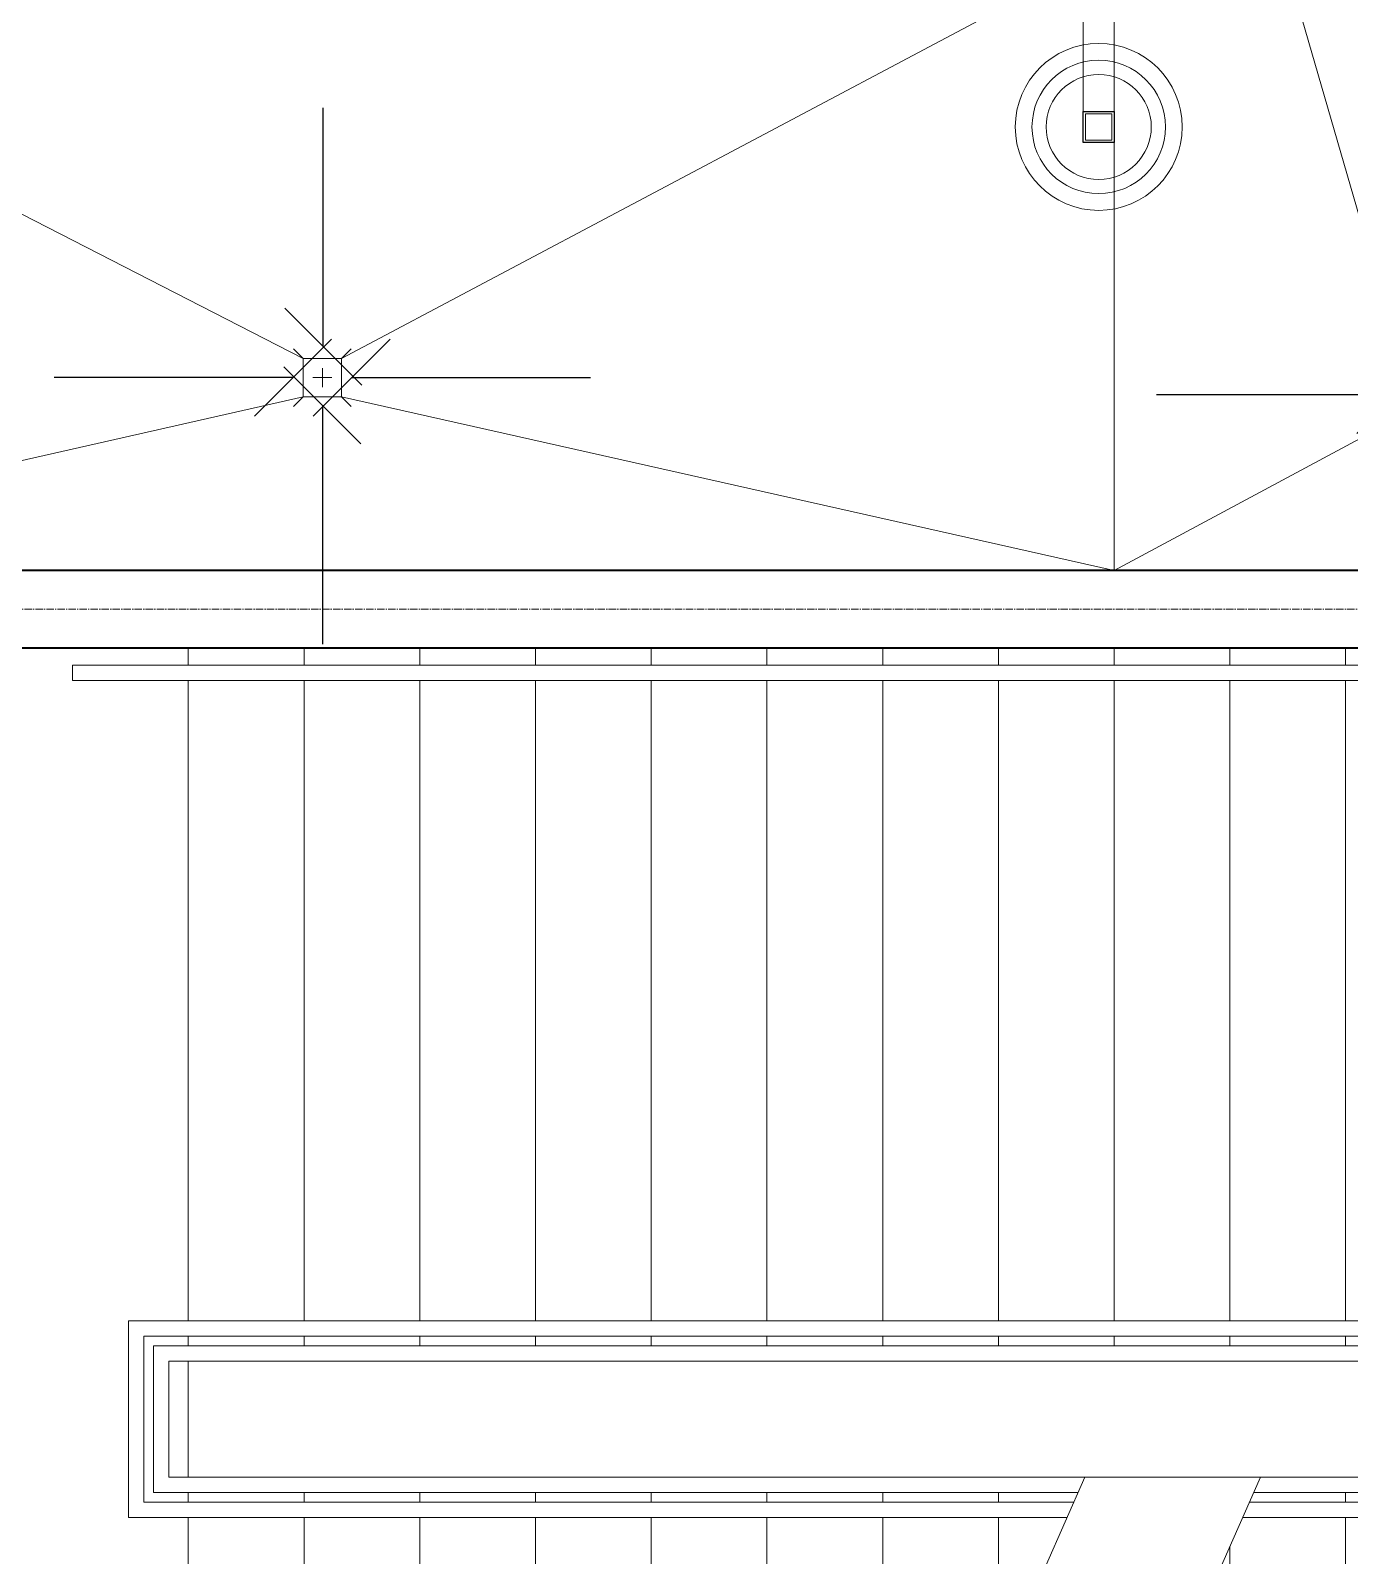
# Model space of a CAD drawing. Header units: millimetres. Extents: x -65509 to 912790, y 446 to 713294.
# Drawn here: x 497792 to 501211, y 545230 to 549183 of the extents above; entities that cross this region are included whole.
import ezdxf

# ---------------------------------------------------------------- set-up
doc = ezdxf.new("R2010")
doc.units = ezdxf.units.MM
doc.linetypes.add('CENTER2', pattern=[28.575, 19.05, -3.175, 3.175, -3.175])
doc.layers.add('АР_Делит', color=250, linetype='Continuous', lineweight=0, plot=False)
for name, color, linetype, lineweight in [('АР_Стены ЖБ', 250, 'Continuous', 35), ('АР_Стены ПЕНОблок', 250, 'Continuous', 20), ('АР_Ф_ЛК', 250, 'Continuous', 5), ('КМ_Фахверки', 250, 'Continuous', 25), ('РД_Оси_100', 250, 'Continuous', 0), ('РД_Разуклонка к трапам', 124, 'Continuous', 0)]:
    doc.layers.add(name, color=color, linetype=linetype, lineweight=lineweight)
doc.styles.add('style1', font='ARIALN.TTF')
doc.dimstyles.new('scale_100', dxfattribs={"dimtxt": 250, "dimasz": 125, "dimexe": 60, "dimexo": 100, "dimgap": 30, "dimtad": 1, "dimdec": 0, "dimdsep": 46, "dimtxsty": 'style1', "dimblk": 'OBLIQUE', "dimcen": 150, "dimdle": 60, "dimclrd": 256, "dimclre": 256, "dimclrt": 256, "dimadec": 0, "dimazin": 0, "dimtfac": 1, "dimtdec": 0, "dimtmove": 1, "dimatfit": 3, "dimldrblk": 'OBLIQUE', "dimfxl": 1, "dimtolj": 1, "dimtzin": 0, "dimarcsym": 0})

# ---------------------------------------------------------------- blocks, each defined once
blk = doc.blocks.new('ЛК_4000х8500_2эт')
at = {"color": 5}
blk.add_lwpolyline([(6300, 3915), (2100, 3915), (2100, 3955), (6600, 3955), (6600, 3915), (6300, 3915)], dxfattribs=at)
at = {"layer": 'АР_Делит'}
blk.add_lwpolyline([(-200, 4000), (8300, 4000), (8300, 0), (-200, 0)], close=True, dxfattribs=at)
at = {"layer": 'АР_Ф_ЛК', "color": 5}
for p, q in [((2400, 4000), (2400, 3955)), ((2700, 4000), (2700, 3955)), ((3000, 4000), (3000, 3955)), ((3300, 4000), (3300, 3955)), ((3600, 4000), (3600, 3955)), ((3900, 4000), (3900, 3955)), ((4200, 4000), (4200, 3955)), ((4500, 4000), (4500, 3955)), ((4800, 4000), (4800, 3955)), ((5100, 4000), (5100, 3955)), ((5400, 4000), (5400, 3955)), ((2400, 3915), (2400, 2255)), ((2700, 3915), (2700, 2255)), ((3000, 3915), (3000, 2255)), ((3300, 3915), (3300, 2255)), ((3600, 3915), (3600, 2255)), ((3900, 3915), (3900, 2255)), ((4200, 3915), (4200, 2255)), ((4500, 3915), (4500, 2255)), ((4800, 3915), (4800, 2255)), ((5100, 3915), (5100, 2255)), ((5400, 3915), (5400, 2255)), ((2400, 2215), (2400, 2190)), ((2700, 2215), (2700, 2190)), ((3000, 2215), (3000, 2190)), ((3300, 2215), (3300, 2190)), ((3600, 2215), (3600, 2190)), ((3900, 2215), (3900, 2190)), ((4200, 2215), (4200, 2190)), ((4500, 2215), (4500, 2190)), ((4800, 2215), (4800, 2190)), ((5100, 2215), (5100, 2190)), ((5400, 2215), (5400, 2190)), ((2400, 2150), (2400, 1850)), ((2400, 1810), (2400, 1785)), ((2700, 1810), (2700, 1785)), ((3000, 1810), (3000, 1785)), ((3300, 1810), (3300, 1785)), ((3600, 1810), (3600, 1785)), ((3900, 1810), (3900, 1785)), ((4200, 1810), (4200, 1785)), ((4500, 1810), (4500, 1785)), ((5400, 1810), (5400, 1785)), ((2400, 1745), (2400, 85)), ((2700, 1745), (2700, 85)), ((3000, 1745), (3000, 85)), ((3300, 1745), (3300, 85)), ((3600, 1745), (3600, 85)), ((3900, 1745), (3900, 85)), ((4200, 1745), (4200, 660.7)), ((4500, 1745), (4500, 1341.4)), ((5400, 1745), (5400, 85)), ((5100, 1670.8), (5100, 85))]:
    blk.add_line(p, q, dxfattribs=at)
at = {"layer": 'АР_Ф_ЛК'}
blk.add_lwpolyline([(6300, 3085, 0, 150, 0), (5833.8, 3085, 0, 0, 0), (2400, 3085, 0, 0, 0)], format="xyseb", dxfattribs=at)
at = {"layer": 'АР_Ф_ЛК', "color": 5}
for points in [[(4677.9, 1745), (2245, 1745), (2245, 2255), (6455, 2255), (6455, 1745), (5132.7, 1745)], [(4695.5, 1785), (2285, 1785), (2285, 2215), (6415, 2215), (6415, 1785), (5150.3, 1785)], [(4706.5, 1810), (2310, 1810), (2310, 2190), (6390, 2190), (6390, 1810), (5161.3, 1810)]]:
    blk.add_lwpolyline(points, dxfattribs=at)
for points in [[(2350, 2150), (6350, 2150), (6350, 1850), (2350, 1850)], [(2400, 2150), (6300, 2150), (6300, 1850), (2400, 1850)]]:
    blk.add_lwpolyline(points, close=True, dxfattribs=at)
at = {"layer": 'АР_Ф_ЛК', "lineweight": 0}
for points in [[(4724.2, 1850), (4366.9, 1039.4), (4459.5, 862), (4173.5, 988), (4266.1, 810.6), (3908.8, 0)], [(5179, 1850), (4821.7, 1039.4), (4914.3, 862), (4628.3, 988), (4720.9, 810.6), (4363.6, 0)]]:
    blk.add_lwpolyline(points, dxfattribs=at)
blk = doc.blocks.new('Ф_блок 80')
at = {"layer": 'АР_Делит', "color": 1}
for radius in [216.3, 173, 136.2]:
    blk.add_circle((40, -40), radius, dxfattribs=at)
at = {"layer": 'КМ_Фахверки'}
blk.add_lwpolyline([(0, 0), (80, 0), (80, -80), (0, -80)], close=True, dxfattribs=at)
at = {"layer": 'КМ_Фахверки', "lineweight": 5}
blk.add_lwpolyline([(6, -6), (74, -6), (74, -74), (6, -74)], close=True, dxfattribs=at)
blk = doc.blocks.new('СОШ_2200_АР_ОСИ_М100_28.05.24')
at = {"layer": 'РД_Оси_100', "linetype": 'CENTER2'}
blk.add_line((119910, 41400), (94200, 41400), dxfattribs=at)
blk = doc.blocks.new('_Oblique')
at = {"color": 0, "linetype": 'ByBlock', "lineweight": -2}
blk.add_line((-0.5, -0.5), (0.5, 0.5), dxfattribs=at)
blk = doc.blocks.new('A$Cd7e03b91')
at = {"layer": 'РД_Разуклонка к трапам', "lineweight": 0}
for p, q in [((-100, 100), (-150, 150)), ((100, 100), (150, 150)), ((-50, 0), (50, 0)), ((0, -50), (0, 50)), ((-100, -100), (-150, -150)), ((100, -100), (150, -150))]:
    blk.add_line(p, q, dxfattribs=at)
blk.add_lwpolyline([(-100, 100), (100, 100), (100, -100), (-100, -100), (-100, 100)], dxfattribs=at)
blk.add_lwpolyline([(-100, 100), (100, 100), (100, -100), (-100, -100), (-100, 100)], dxfattribs=at)

msp = doc.modelspace()

# ---------------------------------------------------------------- linework, layer by layer
at = {"layer": 'АР_Стены ЖБ', "linetype": 'Continuous', "lineweight": 35}
for p, q in [((504300.882, 547783.318), (495400.882, 547783.318)), ((495600.882, 547583.318), (504100.882, 547583.318))]:
    msp.add_line(p, q, dxfattribs=at)
at = {"layer": 'АР_Стены ПЕНОблок', "linetype": 'Continuous', "lineweight": 20}
for p, q in [((500520.882, 548973.318), (500520.882, 550893.318)), ((500600.882, 548973.318), (500600.882, 550893.318)), ((500520.882, 548973.318), (500600.882, 548973.318))]:
    msp.add_line(p, q, dxfattribs=at)
at = {"layer": 'РД_Разуклонка к трапам', "ltscale": 2}
for points in [[(500600.882, 550893.318), (501355.882, 548288.445), (501455.882, 548288.445), (504100.882, 550893.318)], [(496510.882, 549353.318), (498498.371, 548333.318), (498598.371, 548333.318), (500520.882, 549353.318)], [(500600.882, 548893.318), (500600.882, 547783.318)], [(496510.884, 547783.318), (498498.371, 548233.318), (498598.371, 548233.318), (500600.882, 547783.318)], [(500600.882, 547783.318), (501355.882, 548188.445), (501455.882, 548188.445), (502900.882, 547783.318)]]:
    msp.add_lwpolyline(points, dxfattribs=at)

# ---------------------------------------------------------------- block references
at = {"layer": 'АР_Ф_ЛК'}
msp.add_blockref('ЛК_4000х8500_2эт', (495800.882, 543583.318), dxfattribs=at)
at = {"layer": 'КМ_Фахверки'}
msp.add_blockref('Ф_блок 80', (500520.882, 548973.318), dxfattribs=at)
at = {"layer": 'РД_Оси_100'}
msp.add_blockref('СОШ_2200_АР_ОСИ_М100_28.05.24', (389600.882, 506283.318), dxfattribs=at)
at = {"layer": 'РД_Разуклонка к трапам', "ltscale": 2, "xscale": -0.5000000000000002, "yscale": 0.5000000000000002, "zscale": 0.5}
msp.add_blockref('A$Cd7e03b91', (498548.371, 548283.318), dxfattribs=at)

# ---------------------------------------------------------------- leaders
at = {"layer": 'РД_Разуклонка к трапам', "ltscale": 2}
for points in [[(498550.882, 548363.808), (498550.882, 548983.087)], [(498472.339, 548283.318), (497853.06, 548283.318)], [(498624.403, 548283.318), (499243.682, 548283.318)], [(501329.85, 548238.445), (500710.571, 548238.445)], [(498548.423, 548211.744), (498548.423, 547592.465)]]:
    msp.add_leader(points, dimstyle='scale_100', override={"dimasz": 200, "dimgap": 30, "dimtad": 0}, dxfattribs=at)

doc.saveas('drawing.dxf')
